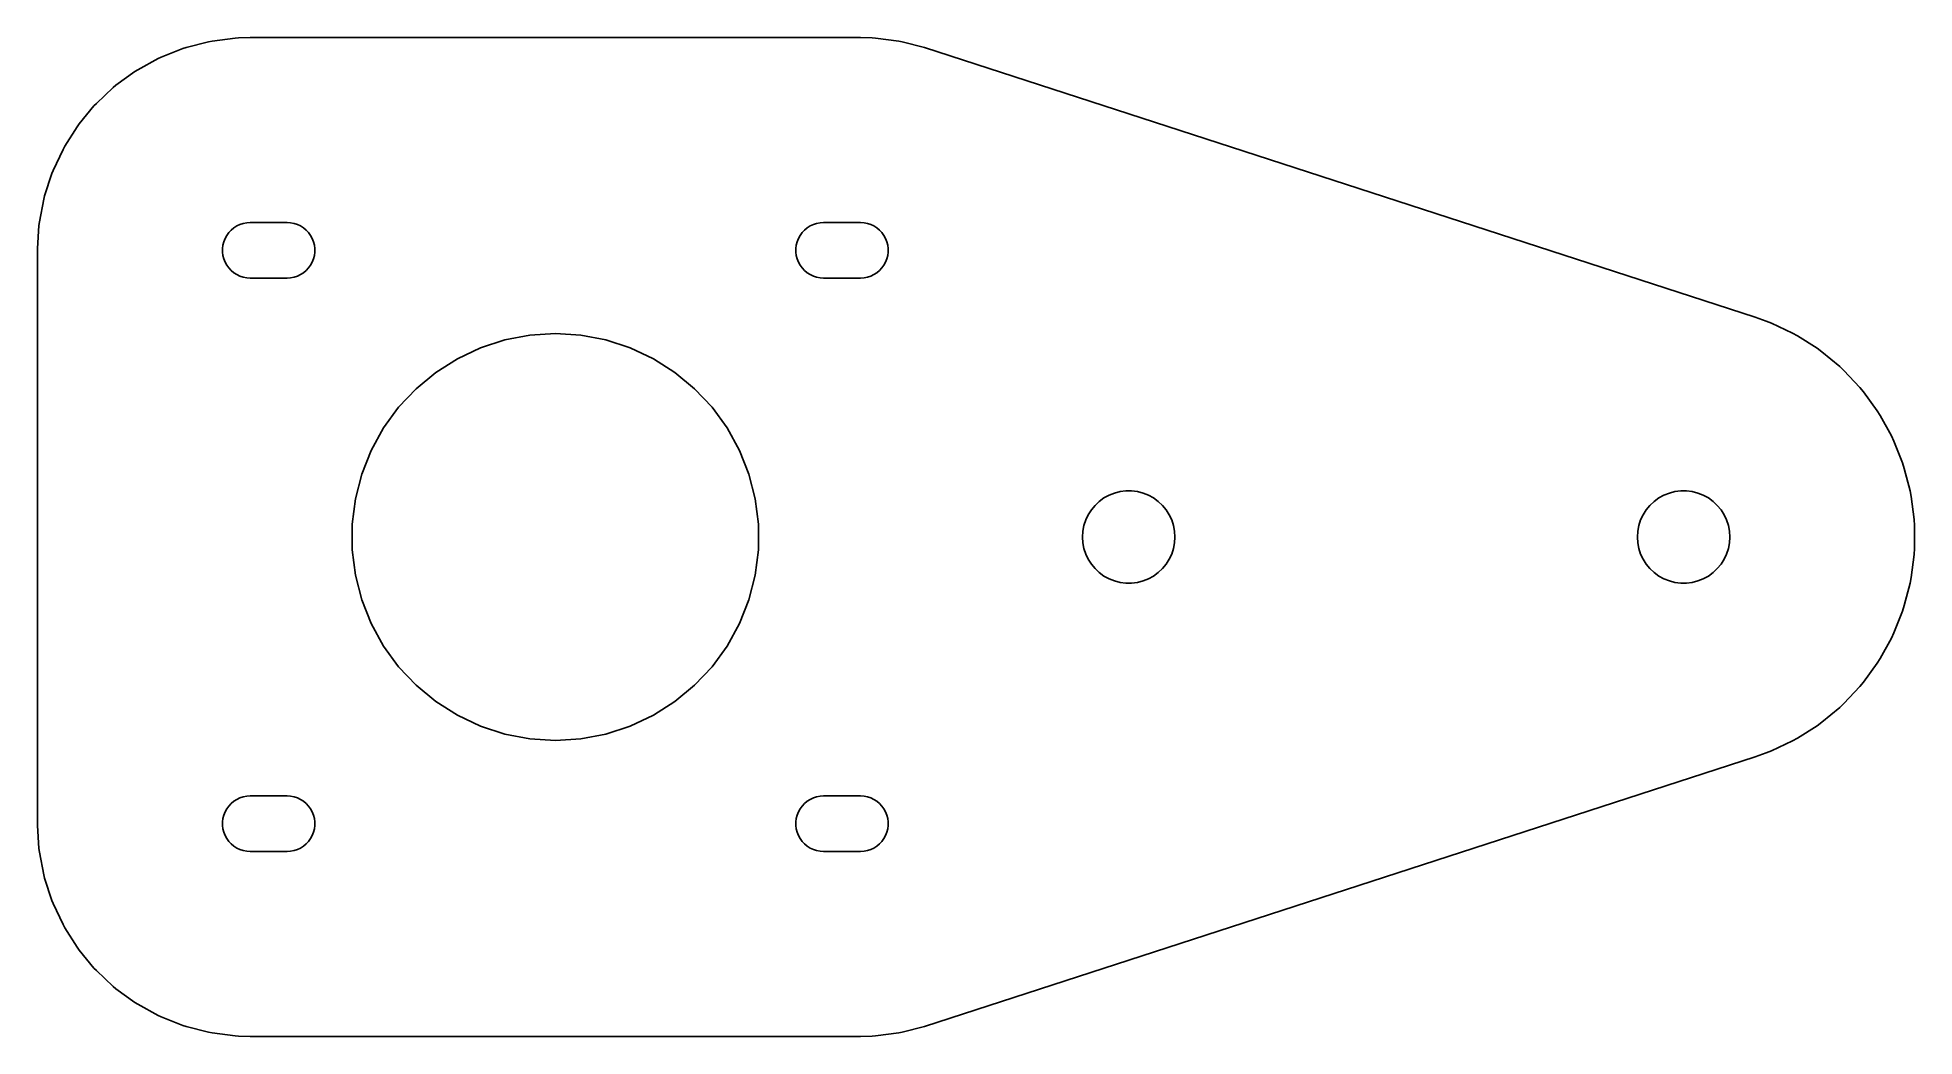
# Model space of a CAD drawing. Header units: metres. Extents: x -59 to 42, y -27 to 27.
import ezdxf

# ---------------------------------------------------------------- set-up
doc = ezdxf.new("R2010")
doc.units = ezdxf.units.M

msp = doc.modelspace()

# ---------------------------------------------------------------- linework, layer by layer
for p, q in [((-51.1424, 26.4052), (-52.3098, 25.943)), ((-50.9633, 26.4634), (-51.1424, 26.4052)), ((-49.7466, 26.7758), (-50.9633, 26.4634)), ((-49.5615, 26.8111), (-49.7466, 26.7758)), ((-48.3166, 26.9684), (-49.5615, 26.8111)), ((-48.1286, 26.9802), (-48.3166, 26.9684)), ((-47.5, 27), (-48.1286, 26.9802)), ((-14.5, 27), (-47.5, 27)), ((-13.8714, 26.9802), (-14.5, 27)), ((-13.6834, 26.9684), (-13.8714, 26.9802)), ((-12.4385, 26.8111), (-13.6834, 26.9684)), ((-12.2534, 26.7758), (-12.4385, 26.8111)), ((-11.0394, 26.4643), (-12.2534, 26.7758)), ((33.8601, 11.8891), (-11.0394, 26.4643)), ((-52.4803, 25.8628), (-53.5811, 25.2576)), ((-52.3098, 25.943), (-52.4803, 25.8628)), ((-54.7559, 24.4187), (-54.901, 24.2986)), ((-53.7401, 25.1567), (-54.7559, 24.4187)), ((-53.5811, 25.2576), (-53.7401, 25.1567)), ((-55.8163, 23.4391), (-55.9453, 23.3018)), ((-54.901, 24.2986), (-55.8163, 23.4391)), ((-56.7462, 22.3336), (-56.8569, 22.1812)), ((-55.9453, 23.3018), (-56.7462, 22.3336)), ((-56.8569, 22.1812), (-57.5293, 21.1217)), ((-57.62, 20.9567), (-58.1551, 19.8196)), ((-57.5293, 21.1217), (-57.62, 20.9567)), ((-58.2245, 19.6444), (-58.6124, 18.4504)), ((-58.1551, 19.8196), (-58.2245, 19.6444)), ((-58.6593, 18.2679), (-58.8945, 17.035)), ((-58.6124, 18.4504), (-58.6593, 18.2679)), ((-58.9181, 16.8481), (-58.997, 15.5942)), ((-58.8945, 17.035), (-58.9181, 16.8481)), ((-48.8572, 16.1387), (-48.7665, 16.3037)), ((-48.7665, 16.3037), (-48.6558, 16.4561)), ((-48.6558, 16.4561), (-48.5268, 16.5934)), ((-48.5268, 16.5934), (-48.3817, 16.7135)), ((-48.3817, 16.7135), (-48.2226, 16.8145)), ((-48.2226, 16.8145), (-48.0522, 16.8947)), ((-48.0522, 16.8947), (-47.873, 16.9529)), ((-47.873, 16.9529), (-47.688, 16.9882)), ((-47.688, 16.9882), (-47.5, 17)), ((-47.5, 17), (-45.5, 17)), ((-45.5, 17), (-45.312, 16.9882)), ((-45.312, 16.9882), (-45.127, 16.9529)), ((-45.127, 16.9529), (-44.9478, 16.8947)), ((-44.9478, 16.8947), (-44.7774, 16.8145)), ((-44.7774, 16.8145), (-44.6183, 16.7135)), ((-44.6183, 16.7135), (-44.4732, 16.5934)), ((-44.4732, 16.5934), (-44.3442, 16.4561)), ((-44.3442, 16.4561), (-44.2335, 16.3037)), ((-44.2335, 16.3037), (-44.1428, 16.1387)), ((-17.8572, 16.1386), (-17.7665, 16.3037)), ((-17.7665, 16.3037), (-17.6557, 16.4561)), ((-17.6557, 16.4561), (-17.5268, 16.5934)), ((-17.5268, 16.5934), (-17.3817, 16.7135)), ((-17.3817, 16.7135), (-17.2226, 16.8144)), ((-17.2226, 16.8144), (-17.0522, 16.8946)), ((-17.0522, 16.8946), (-16.873, 16.9529)), ((-16.873, 16.9529), (-16.688, 16.9881)), ((-16.688, 16.9881), (-16.5, 17)), ((-16.5, 17), (-14.5, 17)), ((-14.5, 17), (-14.312, 16.9881)), ((-14.312, 16.9881), (-14.127, 16.9529)), ((-14.127, 16.9529), (-13.9478, 16.8946)), ((-13.9478, 16.8946), (-13.7774, 16.8144)), ((-13.7774, 16.8144), (-13.6183, 16.7135)), ((-13.6183, 16.7135), (-13.4732, 16.5934)), ((-13.4732, 16.5934), (-13.3442, 16.4561)), ((-13.3442, 16.4561), (-13.2335, 16.3037)), ((-13.2335, 16.3037), (-13.1427, 16.1386)), ((-58.997, 15.5942), (-58.997, -15.5942)), ((-48.997, 15.5942), (-48.9734, 15.7811)), ((-48.997, 15.4058), (-48.997, 15.5942)), ((-48.9734, 15.2189), (-48.997, 15.4058)), ((-48.9734, 15.7811), (-48.9266, 15.9635)), ((-48.9266, 15.9635), (-48.8572, 16.1387)), ((-44.1428, 16.1387), (-44.0734, 15.9635)), ((-44.0734, 15.9635), (-44.0266, 15.7811)), ((-44.0266, 15.7811), (-44.003, 15.5942)), ((-44.003, 15.4058), (-44.0266, 15.2189)), ((-44.003, 15.5942), (-44.003, 15.4058)), ((-17.997, 15.5942), (-17.9734, 15.7811)), ((-17.997, 15.4058), (-17.997, 15.5942)), ((-17.9734, 15.2189), (-17.997, 15.4058)), ((-17.9734, 15.7811), (-17.9266, 15.9635)), ((-17.9266, 15.9635), (-17.8572, 16.1386)), ((-13.1427, 16.1386), (-13.0734, 15.9635)), ((-13.0734, 15.9635), (-13.0266, 15.7811)), ((-13.0266, 15.7811), (-13.0029, 15.5942)), ((-13.0029, 15.4058), (-13.0266, 15.2189)), ((-13.0029, 15.5942), (-13.0029, 15.4058)), ((-48.9266, 15.0365), (-48.9734, 15.2189)), ((-48.8572, 14.8613), (-48.9266, 15.0365)), ((-48.7665, 14.6963), (-48.8572, 14.8613)), ((-48.6558, 14.5439), (-48.7665, 14.6963)), ((-48.5268, 14.4066), (-48.6558, 14.5439)), ((-48.3817, 14.2865), (-48.5268, 14.4066)), ((-48.2226, 14.1855), (-48.3817, 14.2865)), ((-44.6183, 14.2865), (-44.7774, 14.1855)), ((-44.4732, 14.4066), (-44.6183, 14.2865)), ((-44.3442, 14.5439), (-44.4732, 14.4066)), ((-44.2335, 14.6963), (-44.3442, 14.5439)), ((-44.1428, 14.8613), (-44.2335, 14.6963)), ((-44.0734, 15.0365), (-44.1428, 14.8613)), ((-44.0266, 15.2189), (-44.0734, 15.0365)), ((-17.9266, 15.0365), (-17.9734, 15.2189)), ((-17.8572, 14.8613), (-17.9266, 15.0365)), ((-17.7665, 14.6963), (-17.8572, 14.8613)), ((-17.6557, 14.5439), (-17.7665, 14.6963)), ((-17.5268, 14.4065), (-17.6557, 14.5439)), ((-17.3817, 14.2865), (-17.5268, 14.4065)), ((-17.2226, 14.1855), (-17.3817, 14.2865)), ((-13.6183, 14.2865), (-13.7774, 14.1855)), ((-13.4732, 14.4065), (-13.6183, 14.2865)), ((-13.3442, 14.5439), (-13.4732, 14.4065)), ((-13.2335, 14.6963), (-13.3442, 14.5439)), ((-13.1427, 14.8613), (-13.2335, 14.6963)), ((-13.0734, 15.0365), (-13.1427, 14.8613)), ((-13.0266, 15.2189), (-13.0734, 15.0365)), ((-48.0522, 14.1053), (-48.2226, 14.1855)), ((-47.873, 14.0471), (-48.0522, 14.1053)), ((-47.688, 14.0118), (-47.873, 14.0471)), ((-47.5, 14), (-47.688, 14.0118)), ((-45.5, 14), (-47.5, 14)), ((-45.312, 14.0118), (-45.5, 14)), ((-45.127, 14.0471), (-45.312, 14.0118)), ((-44.9478, 14.1053), (-45.127, 14.0471)), ((-44.7774, 14.1855), (-44.9478, 14.1053)), ((-17.0522, 14.1053), (-17.2226, 14.1855)), ((-16.873, 14.0471), (-17.0522, 14.1053)), ((-16.688, 14.0118), (-16.873, 14.0471)), ((-16.5, 14), (-16.688, 14.0118)), ((-14.5, 14), (-16.5, 14)), ((-14.312, 14.0118), (-14.5, 14)), ((-14.127, 14.0471), (-14.312, 14.0118)), ((-13.9478, 14.1053), (-14.127, 14.0471)), ((-13.7774, 14.1855), (-13.9478, 14.1053)), ((34.4542, 11.6753), (33.8601, 11.8891)), ((34.7461, 11.5597), (34.4542, 11.6753)), ((35.8819, 11.0251), (34.7461, 11.5597)), ((-36.2993, 9.63936), (-35.0494, 10.2275)), ((-35.0494, 10.2275), (-33.7356, 10.6544)), ((-33.7356, 10.6544), (-32.3787, 10.9133)), ((-32.3787, 10.9133), (-31, 11)), ((-31, 11), (-29.6213, 10.9133)), ((-29.6213, 10.9133), (-28.2644, 10.6544)), ((-28.2644, 10.6544), (-26.9506, 10.2275)), ((-26.9506, 10.2275), (-25.7007, 9.63934)), ((36.1571, 10.8739), (35.8819, 11.0251)), ((37.2174, 10.201), (36.1571, 10.8739)), ((37.4714, 10.0164), (37.2174, 10.201)), ((-37.4656, 8.89919), (-36.2993, 9.63936)), ((-25.7007, 9.63934), (-24.5344, 8.89917)), ((38.4388, 9.2162), (37.4714, 10.0164)), ((38.6676, 9.0013), (38.4388, 9.2162)), ((-38.53, 8.01865), (-37.4656, 8.89919)), ((-24.5344, 8.89917), (-23.47, 8.01863)), ((39.5277, 8.08543), (38.6676, 9.0013)), ((-39.4756, 7.01166), (-38.53, 8.01865)), ((-23.47, 8.01863), (-22.5244, 7.01164)), ((39.7278, 7.84352), (39.5277, 8.08543)), ((40.4657, 6.82785), (39.7278, 7.84352)), ((-40.2876, 5.89409), (-39.4756, 7.01166)), ((-22.5244, 7.01164), (-21.7124, 5.89407)), ((40.634, 6.56277), (40.4657, 6.82785)), ((41.2391, 5.46198), (40.634, 6.56277)), ((-40.9531, 4.68356), (-40.2876, 5.89409)), ((-21.7124, 5.89407), (-21.0469, 4.68355)), ((41.3728, 5.1779), (41.2391, 5.46198)), ((41.835, 4.01047), (41.3728, 5.1779)), ((-41.4616, 3.39919), (-40.9531, 4.68356)), ((-21.0469, 4.68355), (-20.5384, 3.39917)), ((-41.8051, 2.06119), (-41.4616, 3.39919)), ((-20.5384, 3.39917), (-20.1949, 2.06117)), ((41.932, 3.71188), (41.835, 4.01047)), ((42.2443, 2.49579), (41.932, 3.71188)), ((-41.9783, 0.690689), (-41.8051, 2.06119)), ((-20.1949, 2.06117), (-20.0217, 0.690674)), ((-1.59355, 1.92627), (-1.33955, 2.11081)), ((-1.33955, 2.11081), (-1.06444, 2.26205)), ((-1.06444, 2.26205), (-0.772537, 2.37764)), ((-0.772537, 2.37764), (-0.468445, 2.4557)), ((-0.468445, 2.4557), (-0.156967, 2.49506)), ((-0.156967, 2.49506), (0.156967, 2.49506)), ((0.156967, 2.49506), (0.468445, 2.4557)), ((0.468445, 2.4557), (0.772537, 2.37764)), ((0.772537, 2.37764), (1.06444, 2.26205)), ((1.06444, 2.26205), (1.33955, 2.11081)), ((1.33955, 2.11081), (1.59355, 1.92627)), ((28.4064, 1.92627), (28.6604, 2.11081)), ((28.6604, 2.11081), (28.9355, 2.26205)), ((28.9355, 2.26205), (29.2274, 2.37764)), ((29.2274, 2.37764), (29.5315, 2.4557)), ((29.5315, 2.4557), (29.843, 2.49506)), ((29.843, 2.49506), (30.157, 2.49506)), ((30.157, 2.49506), (30.4684, 2.4557)), ((30.4684, 2.4557), (30.7725, 2.37764)), ((30.7725, 2.37764), (31.0644, 2.26205)), ((31.0644, 2.26205), (31.3396, 2.11081)), ((31.3396, 2.11081), (31.5936, 1.92627)), ((42.3031, 2.18739), (42.2443, 2.49579)), ((42.4606, 0.941284), (42.3031, 2.18739)), ((-2.32443, 0.920303), (-2.19077, 1.20438)), ((-2.19077, 1.20438), (-2.02254, 1.46945)), ((-2.02254, 1.46945), (-1.82242, 1.71136)), ((-1.82242, 1.71136), (-1.59355, 1.92627)), ((1.59355, 1.92627), (1.82242, 1.71136)), ((1.82242, 1.71136), (2.02254, 1.46945)), ((2.02254, 1.46945), (2.19077, 1.20438)), ((2.19077, 1.20438), (2.32443, 0.920303)), ((27.6756, 0.920303), (27.8092, 1.20438)), ((27.8092, 1.20438), (27.9774, 1.46945)), ((27.9774, 1.46945), (28.1776, 1.71136)), ((28.1776, 1.71136), (28.4064, 1.92627)), ((31.5936, 1.92627), (31.8224, 1.71136)), ((31.8224, 1.71136), (32.0225, 1.46945)), ((32.0225, 1.46945), (32.1908, 1.20438)), ((32.1908, 1.20438), (32.3244, 0.920303)), ((-41.9783, -0.690674), (-41.9783, 0.690689)), ((-20.0217, 0.690674), (-20.0217, -0.690689)), ((-2.5, 0), (-2.48029, 0.313324)), ((-2.48029, -0.313324), (-2.5, 0)), ((-2.48029, 0.313324), (-2.42145, 0.621719)), ((-2.42145, 0.621719), (-2.32443, 0.920303)), ((2.32443, 0.920303), (2.42145, 0.621719)), ((2.42145, 0.621719), (2.48029, 0.313324)), ((2.48029, 0.313324), (2.5, 0)), ((2.5, 0), (2.48029, -0.313324)), ((27.5, 0), (27.5197, 0.313324)), ((27.5197, -0.313324), (27.5, 0)), ((27.5197, 0.313324), (27.5785, 0.621719)), ((27.5785, 0.621719), (27.6756, 0.920303)), ((32.3244, 0.920303), (32.4214, 0.621719)), ((32.4214, 0.621719), (32.4803, 0.313324)), ((32.4803, 0.313324), (32.5, 0)), ((32.5, 0), (32.4803, -0.313324)), ((42.4803, 0.62796), (42.4606, 0.941284)), ((42.4803, -0.62796), (42.4803, 0.62796)), ((-41.8051, -2.06117), (-41.9783, -0.690674)), ((-20.0217, -0.690689), (-20.1949, -2.06119)), ((-2.42145, -0.621719), (-2.48029, -0.313324)), ((-2.32443, -0.920303), (-2.42145, -0.621719)), ((-2.19077, -1.20438), (-2.32443, -0.920303)), ((2.32443, -0.920303), (2.19077, -1.20438)), ((2.42145, -0.621719), (2.32443, -0.920303)), ((2.48029, -0.313324), (2.42145, -0.621719)), ((27.5785, -0.621719), (27.5197, -0.313324)), ((27.6756, -0.920303), (27.5785, -0.621719)), ((27.8092, -1.20438), (27.6756, -0.920303)), ((32.3244, -0.920303), (32.1908, -1.20438)), ((32.4214, -0.621719), (32.3244, -0.920303)), ((32.4803, -0.313324), (32.4214, -0.621719)), ((42.3031, -2.18739), (42.4606, -0.941284)), ((42.4606, -0.941284), (42.4803, -0.62796)), ((-2.02254, -1.46945), (-2.19077, -1.20438)), ((-1.82242, -1.71136), (-2.02254, -1.46945)), ((-1.59355, -1.92627), (-1.82242, -1.71136)), ((-1.33955, -2.11081), (-1.59355, -1.92627)), ((1.59355, -1.92627), (1.33955, -2.11081)), ((1.82242, -1.71136), (1.59355, -1.92627)), ((2.02254, -1.46945), (1.82242, -1.71136)), ((2.19077, -1.20438), (2.02254, -1.46945)), ((27.9774, -1.46945), (27.8092, -1.20438)), ((28.1776, -1.71136), (27.9774, -1.46945)), ((28.4064, -1.92627), (28.1776, -1.71136)), ((28.6604, -2.11081), (28.4064, -1.92627)), ((31.5936, -1.92627), (31.3396, -2.11081)), ((31.8224, -1.71136), (31.5936, -1.92627)), ((32.0225, -1.46945), (31.8224, -1.71136)), ((32.1908, -1.20438), (32.0225, -1.46945)), ((-41.4616, -3.39917), (-41.8051, -2.06117)), ((-20.1949, -2.06119), (-20.5384, -3.39919)), ((-1.06444, -2.26205), (-1.33955, -2.11081)), ((-0.772537, -2.37764), (-1.06444, -2.26205)), ((-0.468445, -2.4557), (-0.772537, -2.37764)), ((-0.156967, -2.49506), (-0.468445, -2.4557)), ((0.156967, -2.49506), (-0.156967, -2.49506)), ((0.468445, -2.4557), (0.156967, -2.49506)), ((0.772537, -2.37764), (0.468445, -2.4557)), ((1.06444, -2.26205), (0.772537, -2.37764)), ((1.33955, -2.11081), (1.06444, -2.26205)), ((28.9355, -2.26205), (28.6604, -2.11081)), ((29.2274, -2.37764), (28.9355, -2.26205)), ((29.5315, -2.4557), (29.2274, -2.37764)), ((29.843, -2.49506), (29.5315, -2.4557)), ((30.157, -2.49506), (29.843, -2.49506)), ((30.4684, -2.4557), (30.157, -2.49506)), ((30.7725, -2.37764), (30.4684, -2.4557)), ((31.0644, -2.26205), (30.7725, -2.37764)), ((31.3396, -2.11081), (31.0644, -2.26205)), ((41.932, -3.71188), (42.2443, -2.49579)), ((42.2443, -2.49579), (42.3031, -2.18739)), ((-40.9531, -4.68355), (-41.4616, -3.39917)), ((-20.5384, -3.39919), (-21.0469, -4.68356)), ((41.3728, -5.1779), (41.835, -4.01047)), ((41.835, -4.01047), (41.932, -3.71188)), ((-40.2876, -5.89407), (-40.9531, -4.68355)), ((-21.0469, -4.68356), (-21.7124, -5.89409)), ((-39.4756, -7.01164), (-40.2876, -5.89407)), ((-21.7124, -5.89409), (-22.5244, -7.01166)), ((40.634, -6.56277), (41.2391, -5.46198)), ((41.2391, -5.46198), (41.3728, -5.1779)), ((-38.53, -8.01863), (-39.4756, -7.01164)), ((-22.5244, -7.01166), (-23.47, -8.01865)), ((39.7278, -7.84352), (40.4657, -6.82785)), ((40.4657, -6.82785), (40.634, -6.56277)), ((-37.4656, -8.89917), (-38.53, -8.01863)), ((-23.47, -8.01865), (-24.5344, -8.89919)), ((38.6676, -9.0013), (39.5277, -8.08543)), ((39.5277, -8.08543), (39.7278, -7.84352)), ((-36.2993, -9.63934), (-37.4656, -8.89917)), ((-24.5344, -8.89919), (-25.7007, -9.63936)), ((38.4388, -9.2162), (38.6676, -9.0013)), ((-35.0494, -10.2275), (-36.2993, -9.63934)), ((-25.7007, -9.63936), (-26.9506, -10.2275)), ((37.2174, -10.201), (37.4714, -10.0164)), ((37.4714, -10.0164), (38.4388, -9.2162)), ((-33.7356, -10.6544), (-35.0494, -10.2275)), ((-32.3787, -10.9133), (-33.7356, -10.6544)), ((-31, -11), (-32.3787, -10.9133)), ((-29.6213, -10.9133), (-31, -11)), ((-28.2644, -10.6544), (-29.6213, -10.9133)), ((-26.9506, -10.2275), (-28.2644, -10.6544)), ((34.7461, -11.5597), (35.8819, -11.0251)), ((35.8819, -11.0251), (36.1571, -10.8739)), ((36.1571, -10.8739), (37.2174, -10.201)), ((-11.0394, -26.4643), (33.8601, -11.889)), ((33.8601, -11.889), (34.4542, -11.6753)), ((34.4542, -11.6753), (34.7461, -11.5597)), ((-48.3817, -14.2865), (-48.2226, -14.1855)), ((-48.2226, -14.1855), (-48.0522, -14.1053)), ((-48.0522, -14.1053), (-47.873, -14.0471)), ((-47.873, -14.0471), (-47.688, -14.0118)), ((-47.688, -14.0118), (-47.5, -14)), ((-47.5, -14), (-45.5, -14)), ((-45.5, -14), (-45.312, -14.0118)), ((-45.312, -14.0118), (-45.127, -14.0471)), ((-45.127, -14.0471), (-44.9478, -14.1053)), ((-44.9478, -14.1053), (-44.7774, -14.1855)), ((-44.7774, -14.1855), (-44.6183, -14.2865)), ((-17.3817, -14.2865), (-17.2226, -14.1855)), ((-17.2226, -14.1855), (-17.0522, -14.1053)), ((-17.0522, -14.1053), (-16.873, -14.0471)), ((-16.873, -14.0471), (-16.688, -14.0118)), ((-16.688, -14.0118), (-16.5, -14)), ((-16.5, -14), (-14.5, -14)), ((-14.5, -14), (-14.312, -14.0118)), ((-14.312, -14.0118), (-14.127, -14.0471)), ((-14.127, -14.0471), (-13.9478, -14.1053)), ((-13.9478, -14.1053), (-13.7774, -14.1855)), ((-13.7774, -14.1855), (-13.6183, -14.2865)), ((-48.997, -15.4058), (-48.9734, -15.2189)), ((-48.9734, -15.2189), (-48.9266, -15.0365)), ((-48.9266, -15.0365), (-48.8572, -14.8613)), ((-48.8572, -14.8613), (-48.7665, -14.6963)), ((-48.7665, -14.6963), (-48.6558, -14.5439)), ((-48.6558, -14.5439), (-48.5268, -14.4065)), ((-48.5268, -14.4065), (-48.3817, -14.2865)), ((-44.6183, -14.2865), (-44.4732, -14.4065)), ((-44.4732, -14.4065), (-44.3442, -14.5439)), ((-44.3442, -14.5439), (-44.2335, -14.6963)), ((-44.2335, -14.6963), (-44.1428, -14.8613)), ((-44.1428, -14.8613), (-44.0734, -15.0365)), ((-44.0734, -15.0365), (-44.0266, -15.2189)), ((-44.0266, -15.2189), (-44.003, -15.4058)), ((-17.997, -15.4058), (-17.9734, -15.2189)), ((-17.9734, -15.2189), (-17.9266, -15.0365)), ((-17.9266, -15.0365), (-17.8572, -14.8613)), ((-17.8572, -14.8613), (-17.7665, -14.6963)), ((-17.7665, -14.6963), (-17.6558, -14.5439)), ((-17.6558, -14.5439), (-17.5268, -14.4066)), ((-17.5268, -14.4066), (-17.3817, -14.2865)), ((-13.6183, -14.2865), (-13.4732, -14.4066)), ((-13.4732, -14.4066), (-13.3442, -14.5439)), ((-13.3442, -14.5439), (-13.2335, -14.6963)), ((-13.2335, -14.6963), (-13.1428, -14.8613)), ((-13.1428, -14.8613), (-13.0734, -15.0365)), ((-13.0734, -15.0365), (-13.0266, -15.2189)), ((-13.0266, -15.2189), (-13.003, -15.4058)), ((-58.997, -15.5942), (-58.9181, -16.8481)), ((-48.997, -15.5942), (-48.997, -15.4058)), ((-48.9734, -15.7811), (-48.997, -15.5942)), ((-48.9266, -15.9635), (-48.9734, -15.7811)), ((-48.8572, -16.1386), (-48.9266, -15.9635)), ((-48.7665, -16.3037), (-48.8572, -16.1386)), ((-44.1428, -16.1386), (-44.2335, -16.3037)), ((-44.0734, -15.9635), (-44.1428, -16.1386)), ((-44.0266, -15.7811), (-44.0734, -15.9635)), ((-44.003, -15.5942), (-44.0266, -15.7811)), ((-44.003, -15.4058), (-44.003, -15.5942)), ((-17.997, -15.5942), (-17.997, -15.4058)), ((-17.9734, -15.7811), (-17.997, -15.5942)), ((-17.9266, -15.9635), (-17.9734, -15.7811)), ((-17.8572, -16.1387), (-17.9266, -15.9635)), ((-17.7665, -16.3037), (-17.8572, -16.1387)), ((-13.1428, -16.1387), (-13.2335, -16.3037)), ((-13.0734, -15.9635), (-13.1428, -16.1387)), ((-13.0266, -15.7811), (-13.0734, -15.9635)), ((-13.003, -15.5942), (-13.0266, -15.7811)), ((-13.003, -15.4058), (-13.003, -15.5942)), ((-58.9181, -16.8481), (-58.8945, -17.035)), ((-58.8945, -17.035), (-58.6593, -18.2679)), ((-48.6558, -16.4561), (-48.7665, -16.3037)), ((-48.5268, -16.5934), (-48.6558, -16.4561)), ((-48.3817, -16.7135), (-48.5268, -16.5934)), ((-48.2226, -16.8144), (-48.3817, -16.7135)), ((-48.0522, -16.8946), (-48.2226, -16.8144)), ((-47.873, -16.9529), (-48.0522, -16.8946)), ((-47.688, -16.9881), (-47.873, -16.9529)), ((-47.5, -17), (-47.688, -16.9881)), ((-45.5, -17), (-47.5, -17)), ((-45.312, -16.9881), (-45.5, -17)), ((-45.127, -16.9529), (-45.312, -16.9881)), ((-44.9478, -16.8946), (-45.127, -16.9529)), ((-44.7774, -16.8144), (-44.9478, -16.8946)), ((-44.6183, -16.7135), (-44.7774, -16.8144)), ((-44.4732, -16.5934), (-44.6183, -16.7135)), ((-44.3442, -16.4561), (-44.4732, -16.5934)), ((-44.2335, -16.3037), (-44.3442, -16.4561)), ((-17.6558, -16.4561), (-17.7665, -16.3037)), ((-17.5268, -16.5934), (-17.6558, -16.4561)), ((-17.3817, -16.7135), (-17.5268, -16.5934)), ((-17.2226, -16.8145), (-17.3817, -16.7135)), ((-17.0522, -16.8947), (-17.2226, -16.8145)), ((-16.873, -16.9529), (-17.0522, -16.8947)), ((-16.688, -16.9882), (-16.873, -16.9529)), ((-16.5, -17), (-16.688, -16.9882)), ((-14.5, -17), (-16.5, -17)), ((-14.312, -16.9882), (-14.5, -17)), ((-14.127, -16.9529), (-14.312, -16.9882)), ((-13.9478, -16.8947), (-14.127, -16.9529)), ((-13.7774, -16.8145), (-13.9478, -16.8947)), ((-13.6183, -16.7135), (-13.7774, -16.8145)), ((-13.4732, -16.5934), (-13.6183, -16.7135)), ((-13.3442, -16.4561), (-13.4732, -16.5934)), ((-13.2335, -16.3037), (-13.3442, -16.4561)), ((-58.6593, -18.2679), (-58.6124, -18.4504)), ((-58.6124, -18.4504), (-58.2245, -19.6444)), ((-58.2245, -19.6444), (-58.1551, -19.8196)), ((-58.1551, -19.8196), (-57.62, -20.9566)), ((-57.62, -20.9566), (-57.5293, -21.1217)), ((-57.5293, -21.1217), (-56.8569, -22.1812)), ((-56.8569, -22.1812), (-56.7462, -22.3336)), ((-56.7462, -22.3336), (-55.9453, -23.3017)), ((-55.9453, -23.3017), (-55.8163, -23.4391)), ((-55.8163, -23.4391), (-54.901, -24.2986)), ((-54.901, -24.2986), (-54.7559, -24.4186)), ((-54.7559, -24.4186), (-53.7401, -25.1566)), ((-53.7401, -25.1566), (-53.5811, -25.2576)), ((-53.5811, -25.2576), (-52.4803, -25.8628)), ((-52.4803, -25.8628), (-52.3098, -25.943)), ((-52.3098, -25.943), (-51.1424, -26.4052)), ((-51.1424, -26.4052), (-50.9633, -26.4634)), ((-50.9633, -26.4634), (-49.7466, -26.7758)), ((-49.7466, -26.7758), (-49.5615, -26.8111)), ((-49.5615, -26.8111), (-48.3166, -26.9684)), ((-48.3166, -26.9684), (-48.1286, -26.9802)), ((-48.1286, -26.9802), (-47.5, -27)), ((-47.5, -27), (-14.5, -27)), ((-14.5, -27), (-13.8714, -26.9802)), ((-13.8714, -26.9802), (-13.6834, -26.9684)), ((-13.6834, -26.9684), (-12.4385, -26.8111)), ((-12.4385, -26.8111), (-12.2534, -26.7758)), ((-12.2534, -26.7758), (-11.0394, -26.4643))]:
    msp.add_line(p, q)

doc.saveas('drawing.dxf')
